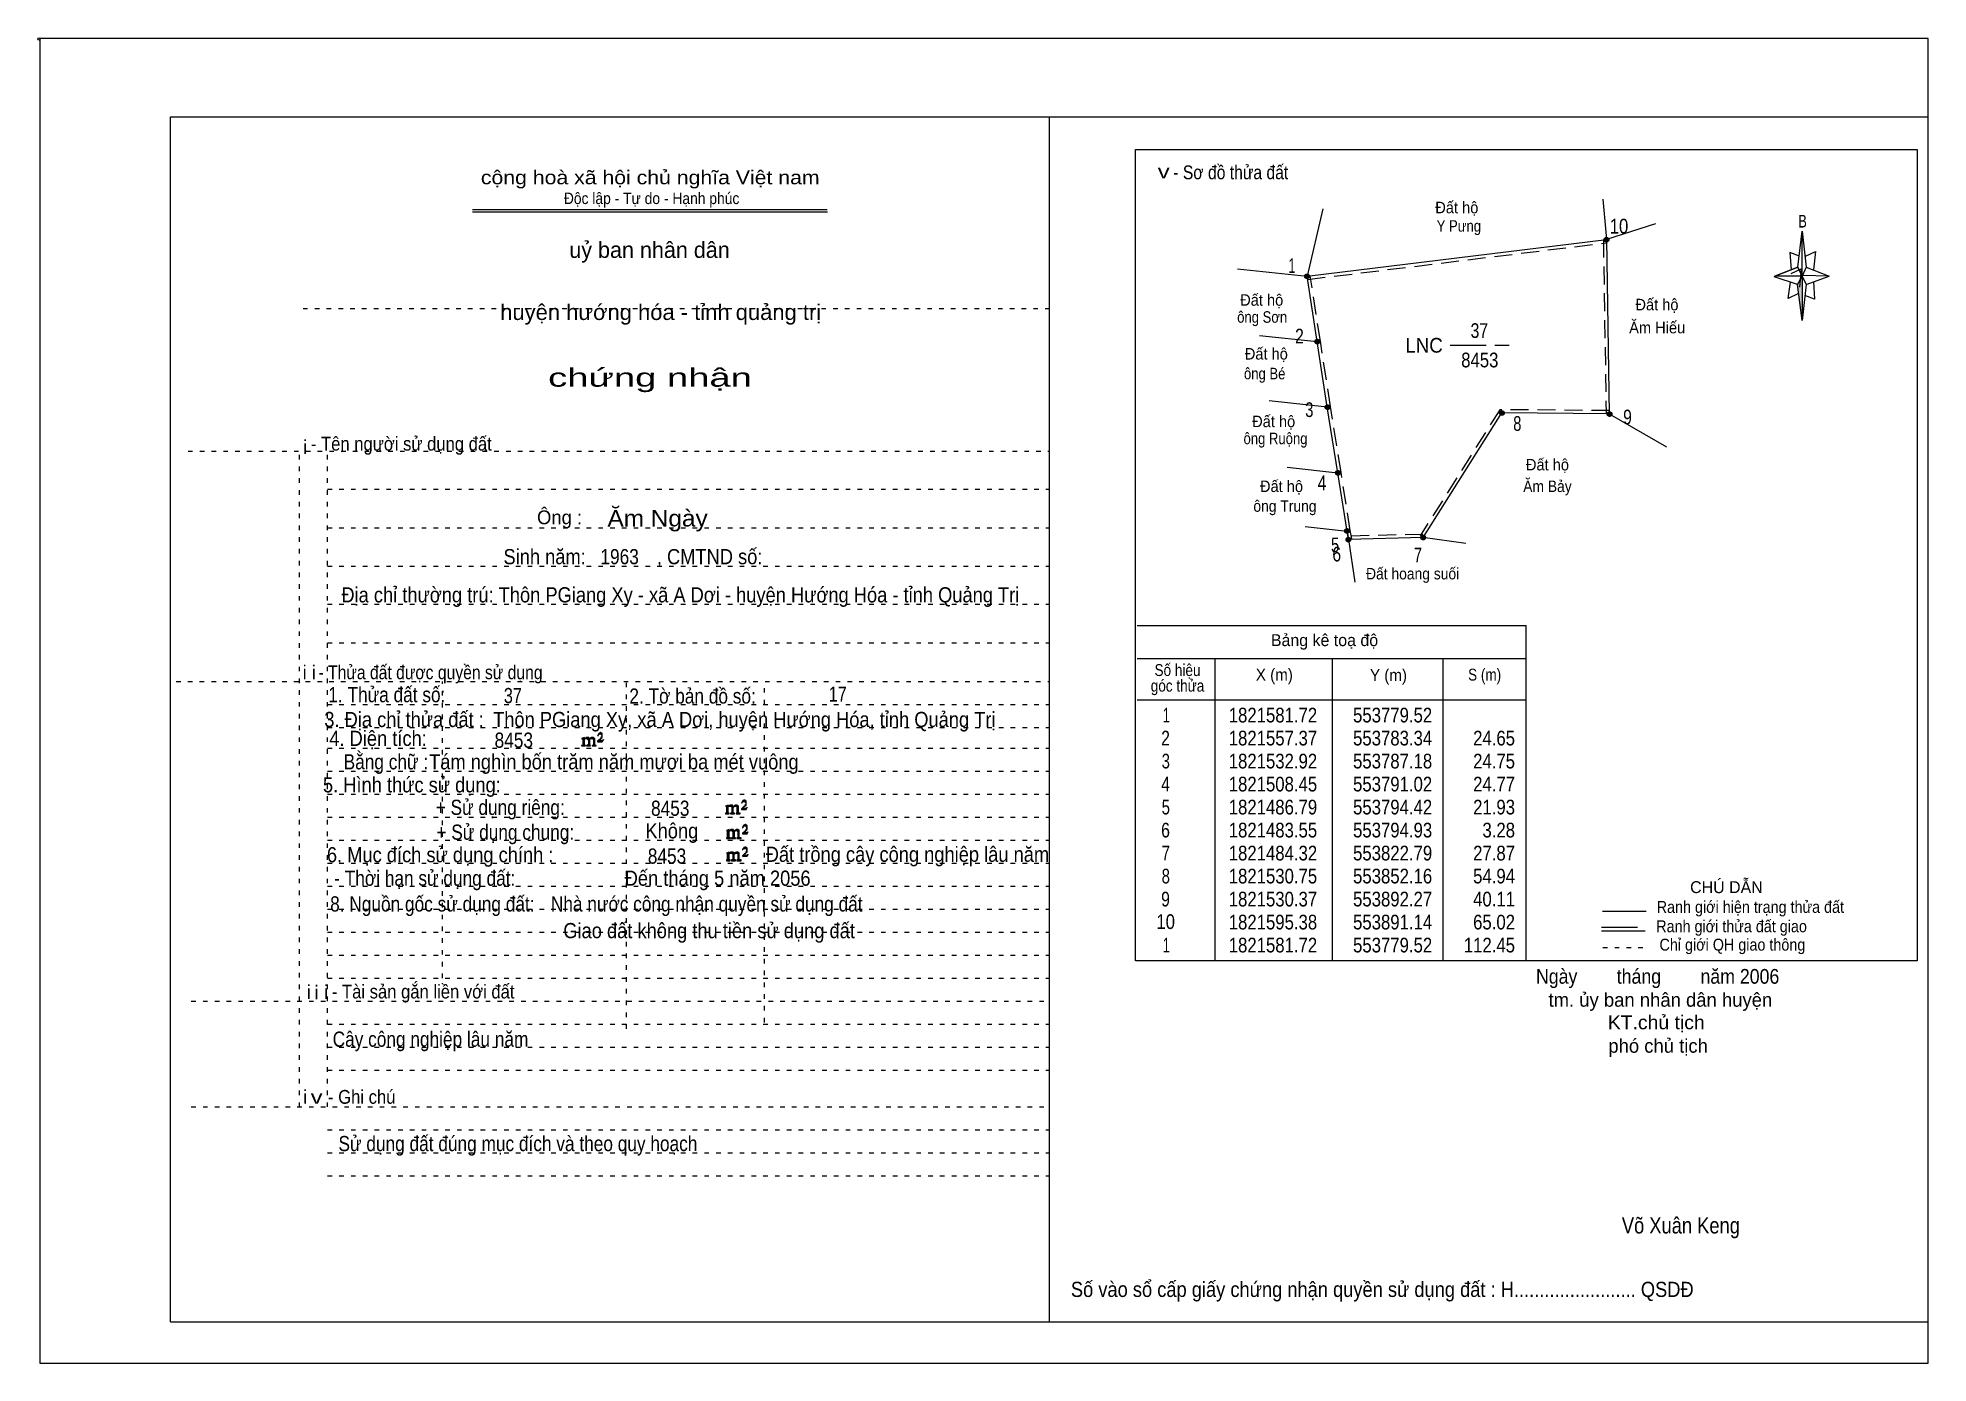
# Model space of a CAD drawing. Header units: centimetres. Extents: x -1.6 to 39.5, y -3.3 to 25.5.
import ezdxf
from ezdxf.enums import TextEntityAlignment as Align

# ---------------------------------------------------------------- set-up
doc = ezdxf.new("R2010")
doc.units = ezdxf.units.CM
doc.header["$LTSCALE"] = 0.13
for name, pattern in [('DOTTED', [1.5, 0.3, -1.2]), ('LONG_DASHED', [7.5, 6, -1.5]), ('MEDIUM_DASHED', [4.5, 3, -1.5])]:
    doc.linetypes.add(name, pattern=pattern)
for name, color, linetype, lineweight in [('1', 7, 'DOTTED', 13), ('10', 7, 'Continuous', 13), ('32', 7, 'LONG_DASHED', 13), ('33', 7, 'LONG_DASHED', 13), ('4', 7, 'Continuous', 13), ('5', 7, 'Continuous', 13), ('50', 7, 'Continuous', 13)]:
    doc.layers.add(name, color=color, linetype=linetype, lineweight=lineweight)
doc.layers.add('30', color=7, linetype='Continuous')

msp = doc.modelspace()

# ---------------------------------------------------------------- hatches: boundary and pattern name
at = {"layer": '32'}
for points in [[(32.5691, 21.1064, 1), (32.4691, 21.1064, 1)], [(26.0596, 20.3098, 1), (25.9596, 20.3098, 1)], [(26.2824, 18.8897, 1), (26.1824, 18.8897, 1)], [(26.5063, 17.4638, 1), (26.4063, 17.4638, 1)], [(30.2959, 17.3373, 1), (30.1959, 17.3373, 1)], [(32.635, 17.3151, 1), (32.535, 17.3151, 1)], [(26.7303, 16.0368, 1), (26.6303, 16.0368, 1)], [(26.9286, 14.7736, 1), (26.8286, 14.7736, 1)], [(26.9583, 14.5847, 1), (26.8583, 14.5847, 1)], [(28.5831, 14.6296, 1), (28.4831, 14.6296, 1)]]:
    msp.add_hatch(color=256, dxfattribs=at).paths.add_polyline_path(points)
at = {"layer": '5'}
msp.add_hatch(color=256, dxfattribs=at).paths.add_polyline_path([(36.77, 20.31), (36.77, 19.35), (36.67, 20.13)])
at = {"layer": '50'}
for points in [[(10.27, 10.13), (10.27, 10.12), (10.27, 10.11), (10.25, 10.11), (10.24, 10.11), (10.24, 10.1), (10.33, 10.1), (10.33, 10.11), (10.32, 10.11), (10.31, 10.11), (10.31, 10.12), (10.31, 10.13), (10.31, 10.24), (10.31, 10.25), (10.32, 10.26), (10.34, 10.26), (10.35, 10.26), (10.36, 10.26), (10.37, 10.25), (10.39, 10.22), (10.39, 10.13), (10.37, 10.12), (10.37, 10.11), (10.36, 10.11), (10.35, 10.11), (10.35, 10.1), (10.44, 10.1), (10.44, 10.11), (10.43, 10.11), (10.42, 10.11), (10.42, 10.12), (10.42, 10.13), (10.42, 10.24), (10.44, 10.26), (10.45, 10.26), (10.46, 10.26), (10.49, 10.26), (10.49, 10.25), (10.5, 10.24), (10.5, 10.22), (10.5, 10.13), (10.5, 10.12), (10.49, 10.11), (10.49, 10.11), (10.47, 10.11), (10.47, 10.1), (10.56, 10.1), (10.56, 10.11), (10.55, 10.11), (10.54, 10.11), (10.53, 10.12), (10.53, 10.13), (10.53, 10.2), (10.53, 10.25), (10.53, 10.26), (10.52, 10.27), (10.5, 10.28), (10.47, 10.28), (10.46, 10.28), (10.44, 10.27), (10.41, 10.25), (10.41, 10.26), (10.4, 10.28), (10.39, 10.28), (10.37, 10.28), (10.35, 10.28), (10.34, 10.28), (10.32, 10.26), (10.31, 10.26), (10.31, 10.25), (10.31, 10.25), (10.31, 10.26), (10.31, 10.28), (10.24, 10.26), (10.24, 10.26), (10.25, 10.26), (10.27, 10.25), (10.27, 10.24), (10.27, 10.23)], [(10.69, 10.19), (10.72, 10.24), (10.72, 10.24), (10.71, 10.22), (10.69, 10.22), (10.68, 10.22), (10.63, 10.22), (10.66, 10.26), (10.67, 10.27), (10.69, 10.28), (10.69, 10.3), (10.69, 10.32), (10.69, 10.34), (10.69, 10.35), (10.69, 10.37), (10.68, 10.38), (10.67, 10.38), (10.66, 10.39), (10.65, 10.39), (10.63, 10.38), (10.63, 10.38), (10.62, 10.37), (10.61, 10.35), (10.59, 10.33), (10.61, 10.33), (10.61, 10.35), (10.62, 10.35), (10.63, 10.36), (10.65, 10.36), (10.66, 10.36), (10.67, 10.35), (10.68, 10.35), (10.68, 10.32), (10.68, 10.3), (10.66, 10.28), (10.66, 10.26), (10.65, 10.25), (10.59, 10.2), (10.59, 10.19)], [(13.39, 8.66), (13.39, 8.65), (13.39, 8.64), (13.38, 8.64), (13.37, 8.64), (13.37, 8.62), (13.45, 8.62), (13.45, 8.64), (13.44, 8.64), (13.43, 8.64), (13.43, 8.65), (13.43, 8.66), (13.43, 8.77), (13.43, 8.78), (13.44, 8.79), (13.47, 8.79), (13.48, 8.79), (13.49, 8.79), (13.5, 8.78), (13.51, 8.74), (13.51, 8.66), (13.5, 8.65), (13.5, 8.64), (13.49, 8.64), (13.48, 8.64), (13.48, 8.62), (13.57, 8.62), (13.57, 8.64), (13.55, 8.64), (13.54, 8.64), (13.54, 8.65), (13.54, 8.66), (13.54, 8.77), (13.57, 8.79), (13.58, 8.79), (13.59, 8.79), (13.61, 8.79), (13.61, 8.78), (13.62, 8.77), (13.62, 8.74), (13.62, 8.66), (13.62, 8.65), (13.61, 8.64), (13.61, 8.64), (13.6, 8.64), (13.6, 8.62), (13.69, 8.62), (13.69, 8.64), (13.67, 8.64), (13.66, 8.64), (13.65, 8.65), (13.65, 8.66), (13.65, 8.73), (13.65, 8.78), (13.65, 8.79), (13.64, 8.8), (13.62, 8.81), (13.6, 8.81), (13.59, 8.81), (13.57, 8.8), (13.53, 8.78), (13.53, 8.79), (13.52, 8.81), (13.51, 8.81), (13.5, 8.81), (13.48, 8.81), (13.47, 8.81), (13.44, 8.79), (13.43, 8.79), (13.43, 8.78), (13.43, 8.78), (13.43, 8.79), (13.43, 8.81), (13.37, 8.79), (13.37, 8.79), (13.38, 8.79), (13.39, 8.78), (13.39, 8.77), (13.39, 8.76)], [(13.82, 8.72), (13.84, 8.77), (13.84, 8.77), (13.83, 8.74), (13.82, 8.74), (13.81, 8.74), (13.75, 8.74), (13.79, 8.79), (13.8, 8.8), (13.82, 8.81), (13.82, 8.83), (13.82, 8.84), (13.82, 8.87), (13.82, 8.88), (13.82, 8.9), (13.81, 8.91), (13.8, 8.91), (13.79, 8.92), (13.77, 8.92), (13.75, 8.91), (13.75, 8.91), (13.74, 8.9), (13.73, 8.88), (13.72, 8.86), (13.73, 8.86), (13.73, 8.88), (13.74, 8.88), (13.75, 8.89), (13.77, 8.89), (13.79, 8.89), (13.8, 8.88), (13.81, 8.88), (13.81, 8.84), (13.81, 8.83), (13.79, 8.81), (13.79, 8.79), (13.77, 8.78), (13.72, 8.73), (13.72, 8.72)], [(13.41, 8.12), (13.41, 8.11), (13.41, 8.1), (13.4, 8.1), (13.39, 8.1), (13.39, 8.09), (13.48, 8.09), (13.48, 8.1), (13.47, 8.1), (13.45, 8.1), (13.45, 8.11), (13.45, 8.12), (13.45, 8.23), (13.45, 8.24), (13.47, 8.26), (13.49, 8.26), (13.5, 8.26), (13.51, 8.26), (13.52, 8.24), (13.53, 8.21), (13.53, 8.12), (13.52, 8.11), (13.52, 8.1), (13.51, 8.1), (13.5, 8.1), (13.5, 8.09), (13.59, 8.09), (13.59, 8.1), (13.58, 8.1), (13.57, 8.1), (13.57, 8.11), (13.57, 8.12), (13.57, 8.23), (13.59, 8.26), (13.6, 8.26), (13.61, 8.26), (13.63, 8.26), (13.63, 8.24), (13.64, 8.23), (13.64, 8.21), (13.64, 8.12), (13.64, 8.11), (13.63, 8.1), (13.63, 8.1), (13.62, 8.1), (13.62, 8.09), (13.71, 8.09), (13.71, 8.1), (13.7, 8.1), (13.69, 8.1), (13.67, 8.11), (13.67, 8.12), (13.67, 8.2), (13.67, 8.24), (13.67, 8.26), (13.66, 8.27), (13.64, 8.28), (13.62, 8.28), (13.61, 8.28), (13.59, 8.27), (13.55, 8.24), (13.55, 8.26), (13.54, 8.28), (13.53, 8.28), (13.52, 8.28), (13.5, 8.28), (13.49, 8.28), (13.47, 8.26), (13.45, 8.26), (13.45, 8.24), (13.45, 8.24), (13.45, 8.26), (13.45, 8.28), (13.39, 8.26), (13.39, 8.26), (13.4, 8.26), (13.41, 8.24), (13.41, 8.23), (13.41, 8.22)], [(13.84, 8.19), (13.86, 8.23), (13.86, 8.23), (13.85, 8.21), (13.84, 8.21), (13.83, 8.21), (13.77, 8.21), (13.81, 8.26), (13.82, 8.27), (13.84, 8.28), (13.84, 8.3), (13.84, 8.31), (13.84, 8.33), (13.84, 8.34), (13.84, 8.37), (13.83, 8.38), (13.82, 8.38), (13.81, 8.39), (13.8, 8.39), (13.77, 8.38), (13.77, 8.38), (13.76, 8.37), (13.75, 8.34), (13.74, 8.32), (13.75, 8.32), (13.75, 8.34), (13.76, 8.34), (13.77, 8.36), (13.8, 8.36), (13.81, 8.36), (13.82, 8.34), (13.83, 8.34), (13.83, 8.31), (13.83, 8.3), (13.81, 8.28), (13.81, 8.26), (13.8, 8.24), (13.74, 8.2), (13.74, 8.19)], [(13.84, 7.7), (13.86, 7.75), (13.86, 7.75), (13.85, 7.72), (13.84, 7.72), (13.83, 7.72), (13.77, 7.72), (13.81, 7.77), (13.82, 7.78), (13.84, 7.79), (13.84, 7.81), (13.84, 7.82), (13.84, 7.85), (13.84, 7.86), (13.84, 7.88), (13.83, 7.89), (13.82, 7.89), (13.81, 7.9), (13.79, 7.9), (13.77, 7.89), (13.77, 7.89), (13.76, 7.88), (13.75, 7.86), (13.74, 7.84), (13.75, 7.84), (13.75, 7.86), (13.76, 7.86), (13.77, 7.87), (13.79, 7.87), (13.81, 7.87), (13.82, 7.86), (13.83, 7.86), (13.83, 7.82), (13.83, 7.81), (13.81, 7.79), (13.81, 7.77), (13.79, 7.76), (13.74, 7.71), (13.74, 7.7)], [(13.41, 7.64), (13.41, 7.63), (13.41, 7.62), (13.4, 7.62), (13.39, 7.62), (13.39, 7.6), (13.47, 7.6), (13.47, 7.62), (13.46, 7.62), (13.45, 7.62), (13.45, 7.63), (13.45, 7.64), (13.45, 7.75), (13.45, 7.76), (13.46, 7.77), (13.49, 7.77), (13.5, 7.77), (13.51, 7.77), (13.52, 7.76), (13.53, 7.72), (13.53, 7.64), (13.52, 7.63), (13.52, 7.62), (13.51, 7.62), (13.5, 7.62), (13.5, 7.6), (13.59, 7.6), (13.59, 7.62), (13.57, 7.62), (13.56, 7.62), (13.56, 7.63), (13.56, 7.64), (13.56, 7.75), (13.59, 7.77), (13.6, 7.77), (13.61, 7.77), (13.63, 7.77), (13.63, 7.76), (13.64, 7.75), (13.64, 7.72), (13.64, 7.64), (13.64, 7.63), (13.63, 7.62), (13.63, 7.62), (13.62, 7.62), (13.62, 7.6), (13.71, 7.6), (13.71, 7.62), (13.69, 7.62), (13.68, 7.62), (13.67, 7.63), (13.67, 7.64), (13.67, 7.71), (13.67, 7.76), (13.67, 7.77), (13.66, 7.78), (13.64, 7.79), (13.62, 7.79), (13.61, 7.79), (13.59, 7.78), (13.55, 7.76), (13.55, 7.77), (13.54, 7.79), (13.53, 7.79), (13.52, 7.79), (13.5, 7.79), (13.49, 7.79), (13.46, 7.77), (13.45, 7.77), (13.45, 7.76), (13.45, 7.76), (13.45, 7.77), (13.45, 7.79), (13.39, 7.77), (13.39, 7.77), (13.4, 7.77), (13.41, 7.76), (13.41, 7.75), (13.41, 7.74)]]:
    msp.add_hatch(color=256, dxfattribs=at).paths.add_polyline_path(points)

# ---------------------------------------------------------------- linework, layer by layer
at = {"layer": '1', "linetype": 'Continuous'}
for p, q in [((1.31, -2.42), (1.31, 23.78)), ((1.31, 23.78), (39.51, 23.78)), ((20.41, -2.42), (20.41, 23.78)), ((39.51, -2.42), (39.51, 23.78)), ((7.87, 21.76), (15.58, 21.76)), ((7.87, 21.71), (15.59, 21.71)), ((36.67, 20.13), (36.16, 20.3)), ((1.31, -2.42), (39.51, -2.42))]:
    msp.add_line(p, q, dxfattribs=at)
at = {"layer": '1'}
for p, q in [((4.19, 19.61), (20.41, 19.61)), ((1.69, 16.51), (20.41, 16.51)), ((4.11, 2.25), (4.11, 16.51)), ((4.72, 2.25), (4.72, 16.51)), ((4.72, 15.68), (20.41, 15.68)), ((4.72, 14.84), (20.41, 14.84)), ((4.72, 14.01), (20.41, 14.01)), ((4.72, 13.18), (20.41, 13.18)), ((4.72, 12.34), (20.41, 12.34)), ((1.43, 11.5), (20.41, 11.5)), ((7.22, 5.05), (7.22, 11.5)), ((11.22, 3.95), (11.22, 11.5)), ((14.22, 4.09), (14.22, 11.5)), ((4.72, 11), (20.41, 11)), ((4.72, 10.5), (20.41, 10.5)), ((4.72, 10.05), (20.41, 10.05)), ((4.72, 9.55), (20.41, 9.55)), ((4.72, 9.05), (20.41, 9.05)), ((4.72, 8.55), (20.41, 8.55)), ((4.72, 8.05), (20.41, 8.05)), ((4.72, 7.55), (20.41, 7.55)), ((4.72, 7.05), (20.41, 7.05)), ((4.72, 6.55), (20.41, 6.55)), ((4.72, 6.05), (20.41, 6.05)), ((4.72, 5.55), (20.41, 5.55)), ((4.72, 5.05), (20.41, 5.05)), ((1.76, 4.55), (20.41, 4.55)), ((4.72, 4.05), (20.41, 4.05)), ((4.72, 3.55), (20.41, 3.55)), ((4.72, 3.05), (20.41, 3.05)), ((1.76, 2.25), (20.41, 2.25)), ((4.72, 1.75), (20.41, 1.75)), ((4.72, 1.25), (20.41, 1.25)), ((4.72, 0.75), (20.41, 0.75))]:
    msp.add_line(p, q, dxfattribs=at)
at = {"layer": '1', "linetype": 'Continuous'}
msp.add_lwpolyline([(-1.53, -3.32), (39.51, -3.32), (39.51, 25.48), (-1.53, 25.48)], close=True, dxfattribs=at)
msp.add_lwpolyline([(36.68, 19.93), (36.47, 19.83), (36.52, 20.18)], dxfattribs=at)
at = {"layer": '10'}
for p, q in [((26.35, 21.78), (26.01, 20.31)), ((32.44, 21.99), (32.52, 21.11)), ((33.58, 21.45), (32.52, 21.11)), ((24.5, 20.47), (26.01, 20.31)), ((24.98, 19.02), (26.23, 18.89)), ((25.19, 17.61), (26.45, 17.47)), ((32.58, 17.32), (33.82, 16.6)), ((25.58, 16.16), (26.68, 16.04)), ((25.97, 14.87), (26.88, 14.77)), ((26.88, 14.77), (26.91, 14.59)), ((26.91, 14.59), (27.05, 13.66)), ((29.46, 14.5), (28.53, 14.63))]:
    msp.add_line(p, q, dxfattribs=at)
at = {"layer": '10', "linetype": 'MEDIUM_DASHED'}
for p, q in [((26.02, 20.24), (32.53, 21.04)), ((32.45, 21.11), (32.51, 17.32)), ((28.53, 14.7), (26.91, 14.66)), ((26.98, 14.6), (26.95, 14.78))]:
    msp.add_line(p, q, dxfattribs=at)
at = {"layer": '10'}
for points in [[(26.88, 14.77), (26.68, 16.04), (26.45, 17.47), (26.23, 18.89), (26.01, 20.31), (32.52, 21.11), (32.58, 17.32)], [(32.58, 17.32), (30.24, 17.34), (28.53, 14.63), (26.91, 14.59), (26.88, 14.77)]]:
    msp.add_lwpolyline(points, dxfattribs=at)
at = {"layer": '10', "linetype": 'MEDIUM_DASHED'}
for points in [[(26.95, 14.78), (26.75, 16.05), (26.52, 17.48), (26.3, 18.9), (26.08, 20.32)], [(32.58, 17.39), (30.2, 17.41), (28.47, 14.67)]]:
    msp.add_lwpolyline(points, dxfattribs=at)
at = {"layer": '32'}
for centre in [(32.5191, 21.1064), (26.0096, 20.3098), (26.2324, 18.8897), (26.4563, 17.4638), (30.2459, 17.3373), (32.585, 17.3151), (26.6803, 16.0368), (26.8786, 14.7736), (26.9083, 14.5847), (28.5331, 14.6296)]:
    msp.add_circle(centre, 0.05, dxfattribs=at)
at = {"layer": '33'}
msp.add_line((29.12, 18.81), (30.4, 18.81), dxfattribs=at)
at = {"layer": '4'}
for p, q in [((22.32, 12.72), (30.77, 12.72)), ((30.77, 5.43), (30.77, 12.72)), ((22.32, 12), (30.77, 12)), ((24.01, 5.43), (24.01, 12)), ((26.56, 5.43), (26.56, 12)), ((28.96, 12), (28.96, 5.43)), ((22.32, 11.1), (30.77, 11.1)), ((32.43, 6.51), (33.38, 6.51)), ((32.41, 6.08), (33.36, 6.08))]:
    msp.add_line(p, q, dxfattribs=at)
at = {"layer": '4', "linetype": 'LONG_DASHED'}
msp.add_line((32.41, 6.16), (33.36, 6.16), dxfattribs=at)
at = {"layer": '4', "linetype": 'DOTTED'}
msp.add_line((32.44, 5.72), (33.43, 5.72), dxfattribs=at)
at = {"layer": '4'}
msp.add_lwpolyline([(22.28, 23.07), (39.27, 23.07), (39.27, 5.43), (22.28, 5.43)], close=True, dxfattribs=at)
msp.add_circle((-1.55, 25.47), 0.025, dxfattribs=at)
at = {"layer": '5'}
for p, q in [((36.68, 20.51), (36.77, 21.29)), ((36.86, 20.51), (37.36, 20.31)), ((37.02, 20.19), (37.04, 19.81)), ((36.86, 20.13), (36.77, 19.35)), ((37.04, 19.81), (36.83, 19.89))]:
    msp.add_line(p, q, dxfattribs=at)
for points in [[(36.77, 21.29), (36.86, 20.51), (36.77, 20.31)], [(36.77, 20.31), (36.18, 20.31), (36.68, 20.51), (36.86, 20.13), (37.36, 20.31), (36.77, 20.33)], [(36.77, 20.31), (36.77, 19.35), (36.67, 20.13)]]:
    msp.add_lwpolyline(points, close=True, dxfattribs=at)
for points in [[(36.71, 20.75), (36.5, 20.83), (36.53, 20.45)], [(36.84, 20.75), (37.06, 20.85), (37.02, 20.45)], [(36.77, 20.31), (36.68, 20.51), (36.18, 20.31)], [(36.53, 20.37), (36.75, 20.47), (36.71, 20.07)], [(36.77, 20.31), (36.86, 20.13), (37.36, 20.31)]]:
    msp.add_lwpolyline(points, dxfattribs=at)
at = {"layer": '50'}
for points in [[(10.27, 10.13), (10.27, 10.12), (10.27, 10.11), (10.25, 10.11), (10.24, 10.11), (10.24, 10.1), (10.33, 10.1), (10.33, 10.11), (10.32, 10.11), (10.31, 10.11), (10.31, 10.12), (10.31, 10.13), (10.31, 10.24), (10.31, 10.25), (10.32, 10.26), (10.34, 10.26), (10.35, 10.26), (10.36, 10.26), (10.37, 10.25), (10.39, 10.22), (10.39, 10.13), (10.37, 10.12), (10.37, 10.11), (10.36, 10.11), (10.35, 10.11), (10.35, 10.1), (10.44, 10.1), (10.44, 10.11), (10.43, 10.11), (10.42, 10.11), (10.42, 10.12), (10.42, 10.13), (10.42, 10.24), (10.44, 10.26), (10.45, 10.26), (10.46, 10.26), (10.49, 10.26), (10.49, 10.25), (10.5, 10.24), (10.5, 10.22), (10.5, 10.13), (10.5, 10.12), (10.49, 10.11), (10.49, 10.11), (10.47, 10.11), (10.47, 10.1), (10.56, 10.1), (10.56, 10.11), (10.55, 10.11), (10.54, 10.11), (10.53, 10.12), (10.53, 10.13), (10.53, 10.2), (10.53, 10.25), (10.53, 10.26), (10.52, 10.27), (10.5, 10.28), (10.47, 10.28), (10.46, 10.28), (10.44, 10.27), (10.41, 10.25), (10.41, 10.26), (10.4, 10.28), (10.39, 10.28), (10.37, 10.28), (10.35, 10.28), (10.34, 10.28), (10.32, 10.26), (10.31, 10.26), (10.31, 10.25), (10.31, 10.25), (10.31, 10.26), (10.31, 10.28), (10.24, 10.26), (10.24, 10.26), (10.25, 10.26), (10.27, 10.25), (10.27, 10.24), (10.27, 10.23)], [(10.69, 10.19), (10.72, 10.24), (10.72, 10.24), (10.71, 10.22), (10.69, 10.22), (10.68, 10.22), (10.63, 10.22), (10.66, 10.26), (10.67, 10.27), (10.69, 10.28), (10.69, 10.3), (10.69, 10.32), (10.69, 10.34), (10.69, 10.35), (10.69, 10.37), (10.68, 10.38), (10.67, 10.38), (10.66, 10.39), (10.65, 10.39), (10.63, 10.38), (10.63, 10.38), (10.62, 10.37), (10.61, 10.35), (10.59, 10.33), (10.61, 10.33), (10.61, 10.35), (10.62, 10.35), (10.63, 10.36), (10.65, 10.36), (10.66, 10.36), (10.67, 10.35), (10.68, 10.35), (10.68, 10.32), (10.68, 10.3), (10.66, 10.28), (10.66, 10.26), (10.65, 10.25), (10.59, 10.2), (10.59, 10.19)], [(13.39, 8.66), (13.39, 8.65), (13.39, 8.64), (13.38, 8.64), (13.37, 8.64), (13.37, 8.62), (13.45, 8.62), (13.45, 8.64), (13.44, 8.64), (13.43, 8.64), (13.43, 8.65), (13.43, 8.66), (13.43, 8.77), (13.43, 8.78), (13.44, 8.79), (13.47, 8.79), (13.48, 8.79), (13.49, 8.79), (13.5, 8.78), (13.51, 8.74), (13.51, 8.66), (13.5, 8.65), (13.5, 8.64), (13.49, 8.64), (13.48, 8.64), (13.48, 8.62), (13.57, 8.62), (13.57, 8.64), (13.55, 8.64), (13.54, 8.64), (13.54, 8.65), (13.54, 8.66), (13.54, 8.77), (13.57, 8.79), (13.58, 8.79), (13.59, 8.79), (13.61, 8.79), (13.61, 8.78), (13.62, 8.77), (13.62, 8.74), (13.62, 8.66), (13.62, 8.65), (13.61, 8.64), (13.61, 8.64), (13.6, 8.64), (13.6, 8.62), (13.69, 8.62), (13.69, 8.64), (13.67, 8.64), (13.66, 8.64), (13.65, 8.65), (13.65, 8.66), (13.65, 8.73), (13.65, 8.78), (13.65, 8.79), (13.64, 8.8), (13.62, 8.81), (13.6, 8.81), (13.59, 8.81), (13.57, 8.8), (13.53, 8.78), (13.53, 8.79), (13.52, 8.81), (13.51, 8.81), (13.5, 8.81), (13.48, 8.81), (13.47, 8.81), (13.44, 8.79), (13.43, 8.79), (13.43, 8.78), (13.43, 8.78), (13.43, 8.79), (13.43, 8.81), (13.37, 8.79), (13.37, 8.79), (13.38, 8.79), (13.39, 8.78), (13.39, 8.77), (13.39, 8.76)], [(13.82, 8.72), (13.84, 8.77), (13.84, 8.77), (13.83, 8.74), (13.82, 8.74), (13.81, 8.74), (13.75, 8.74), (13.79, 8.79), (13.8, 8.8), (13.82, 8.81), (13.82, 8.83), (13.82, 8.84), (13.82, 8.87), (13.82, 8.88), (13.82, 8.9), (13.81, 8.91), (13.8, 8.91), (13.79, 8.92), (13.77, 8.92), (13.75, 8.91), (13.75, 8.91), (13.74, 8.9), (13.73, 8.88), (13.72, 8.86), (13.73, 8.86), (13.73, 8.88), (13.74, 8.88), (13.75, 8.89), (13.77, 8.89), (13.79, 8.89), (13.8, 8.88), (13.81, 8.88), (13.81, 8.84), (13.81, 8.83), (13.79, 8.81), (13.79, 8.79), (13.77, 8.78), (13.72, 8.73), (13.72, 8.72)], [(13.41, 8.12), (13.41, 8.11), (13.41, 8.1), (13.4, 8.1), (13.39, 8.1), (13.39, 8.09), (13.48, 8.09), (13.48, 8.1), (13.47, 8.1), (13.45, 8.1), (13.45, 8.11), (13.45, 8.12), (13.45, 8.23), (13.45, 8.24), (13.47, 8.26), (13.49, 8.26), (13.5, 8.26), (13.51, 8.26), (13.52, 8.24), (13.53, 8.21), (13.53, 8.12), (13.52, 8.11), (13.52, 8.1), (13.51, 8.1), (13.5, 8.1), (13.5, 8.09), (13.59, 8.09), (13.59, 8.1), (13.58, 8.1), (13.57, 8.1), (13.57, 8.11), (13.57, 8.12), (13.57, 8.23), (13.59, 8.26), (13.6, 8.26), (13.61, 8.26), (13.63, 8.26), (13.63, 8.24), (13.64, 8.23), (13.64, 8.21), (13.64, 8.12), (13.64, 8.11), (13.63, 8.1), (13.63, 8.1), (13.62, 8.1), (13.62, 8.09), (13.71, 8.09), (13.71, 8.1), (13.7, 8.1), (13.69, 8.1), (13.67, 8.11), (13.67, 8.12), (13.67, 8.2), (13.67, 8.24), (13.67, 8.26), (13.66, 8.27), (13.64, 8.28), (13.62, 8.28), (13.61, 8.28), (13.59, 8.27), (13.55, 8.24), (13.55, 8.26), (13.54, 8.28), (13.53, 8.28), (13.52, 8.28), (13.5, 8.28), (13.49, 8.28), (13.47, 8.26), (13.45, 8.26), (13.45, 8.24), (13.45, 8.24), (13.45, 8.26), (13.45, 8.28), (13.39, 8.26), (13.39, 8.26), (13.4, 8.26), (13.41, 8.24), (13.41, 8.23), (13.41, 8.22)], [(13.84, 8.19), (13.86, 8.23), (13.86, 8.23), (13.85, 8.21), (13.84, 8.21), (13.83, 8.21), (13.77, 8.21), (13.81, 8.26), (13.82, 8.27), (13.84, 8.28), (13.84, 8.3), (13.84, 8.31), (13.84, 8.33), (13.84, 8.34), (13.84, 8.37), (13.83, 8.38), (13.82, 8.38), (13.81, 8.39), (13.8, 8.39), (13.77, 8.38), (13.77, 8.38), (13.76, 8.37), (13.75, 8.34), (13.74, 8.32), (13.75, 8.32), (13.75, 8.34), (13.76, 8.34), (13.77, 8.36), (13.8, 8.36), (13.81, 8.36), (13.82, 8.34), (13.83, 8.34), (13.83, 8.31), (13.83, 8.3), (13.81, 8.28), (13.81, 8.26), (13.8, 8.24), (13.74, 8.2), (13.74, 8.19)], [(13.84, 7.7), (13.86, 7.75), (13.86, 7.75), (13.85, 7.72), (13.84, 7.72), (13.83, 7.72), (13.77, 7.72), (13.81, 7.77), (13.82, 7.78), (13.84, 7.79), (13.84, 7.81), (13.84, 7.82), (13.84, 7.85), (13.84, 7.86), (13.84, 7.88), (13.83, 7.89), (13.82, 7.89), (13.81, 7.9), (13.79, 7.9), (13.77, 7.89), (13.77, 7.89), (13.76, 7.88), (13.75, 7.86), (13.74, 7.84), (13.75, 7.84), (13.75, 7.86), (13.76, 7.86), (13.77, 7.87), (13.79, 7.87), (13.81, 7.87), (13.82, 7.86), (13.83, 7.86), (13.83, 7.82), (13.83, 7.81), (13.81, 7.79), (13.81, 7.77), (13.79, 7.76), (13.74, 7.71), (13.74, 7.7)], [(13.41, 7.64), (13.41, 7.63), (13.41, 7.62), (13.4, 7.62), (13.39, 7.62), (13.39, 7.6), (13.47, 7.6), (13.47, 7.62), (13.46, 7.62), (13.45, 7.62), (13.45, 7.63), (13.45, 7.64), (13.45, 7.75), (13.45, 7.76), (13.46, 7.77), (13.49, 7.77), (13.5, 7.77), (13.51, 7.77), (13.52, 7.76), (13.53, 7.72), (13.53, 7.64), (13.52, 7.63), (13.52, 7.62), (13.51, 7.62), (13.5, 7.62), (13.5, 7.6), (13.59, 7.6), (13.59, 7.62), (13.57, 7.62), (13.56, 7.62), (13.56, 7.63), (13.56, 7.64), (13.56, 7.75), (13.59, 7.77), (13.6, 7.77), (13.61, 7.77), (13.63, 7.77), (13.63, 7.76), (13.64, 7.75), (13.64, 7.72), (13.64, 7.64), (13.64, 7.63), (13.63, 7.62), (13.63, 7.62), (13.62, 7.62), (13.62, 7.6), (13.71, 7.6), (13.71, 7.62), (13.69, 7.62), (13.68, 7.62), (13.67, 7.63), (13.67, 7.64), (13.67, 7.71), (13.67, 7.76), (13.67, 7.77), (13.66, 7.78), (13.64, 7.79), (13.62, 7.79), (13.61, 7.79), (13.59, 7.78), (13.55, 7.76), (13.55, 7.77), (13.54, 7.79), (13.53, 7.79), (13.52, 7.79), (13.5, 7.79), (13.49, 7.79), (13.46, 7.77), (13.45, 7.77), (13.45, 7.76), (13.45, 7.76), (13.45, 7.77), (13.45, 7.79), (13.39, 7.77), (13.39, 7.77), (13.4, 7.77), (13.41, 7.76), (13.41, 7.75), (13.41, 7.74)]]:
    msp.add_lwpolyline(points, close=True, dxfattribs=at)

# ---------------------------------------------------------------- texts
at = {"layer": '1'}
for s, height, width, p in [('cộng hoà xã hội chủ nghĩa Việt nam', 0.3, 1.15, (11.735, 22.31)), ('v', 0.3, 1.3, (22.895, 22.44)), ('- Sơ đồ thửa đất ', 0.3, 0.85, (24.4, 22.42)), ('Độc lập - Tự do - Hạnh phúc', 0.25, 0.9, (11.765, 21.88)), ('chứng nhận', 0.4, 1.55, (11.73, 17.91)), ('- Tên người sử dụng đất', 0.3, 0.9, (6.325, 16.52)), ('- Thửa đất được quyền sử dụng', 0.3, 0.85, (6.96, 11.55)), ('- Tài sản gắn liền với đất ', 0.3, 0.9, (6.85, 4.61)), ('v', 0.3, 1.3, (4.485, 2.32)), ('- Ghi chú', 0.3, 0.9, (5.465, 2.32))]:
    msp.add_text(s, height=height, dxfattribs=dict(at, width=width)).set_placement(p, align=Align.CENTER)
for s, height, p in [('uỷ ban nhân dân', 0.35, (11.72, 20.71)), ('i', 0.3, (4.235, 16.45)), ('i', 0.3, (4.225, 11.55)), ('i', 0.3, (4.425, 11.55)), ('i', 0.3, (4.315, 4.6)), ('i', 0.3, (4.485, 4.59)), ('i', 0.3, (4.695, 4.6)), ('i', 0.3, (4.235, 2.32))]:
    msp.add_text(s, height=height, dxfattribs=at).set_placement(p, align=Align.CENTER)
at = {"layer": '10'}
for s, height, width, p in [('Đất hộ', 0.25, 0.95, (29.265, 21.68)), ('Y Pưng', 0.25, 0.85, (29.31, 21.28)), ('Đất hộ', 0.25, 0.95, (25.025, 19.67)), ('Đất hộ', 0.25, 0.95, (33.615, 19.57)), ('ông Sơn', 0.25, 0.85, (25.035, 19.3)), ('Ăm Hiếu', 0.25, 0.95, (33.62, 19.07)), ('Đất hộ', 0.25, 0.95, (25.125, 18.5)), ('ông Bé', 0.25, 0.85, (25.09, 18.07)), ('Đất hộ', 0.25, 0.95, (25.285, 17.03)), ('ông Ruộng', 0.25, 0.85, (25.325, 16.66)), ('Đất hộ', 0.25, 0.95, (31.235, 16.09)), ('Đất hộ', 0.25, 0.95, (25.455, 15.62)), ('Ăm Bảy', 0.25, 0.9, (31.235, 15.62)), ('ông Trung', 0.25, 0.9, (25.53, 15.19)), ('Đất hoang suối', 0.25, 0.9, (28.305, 13.72)), ('Võ Xuân Keng', 0.35, 0.85, (34.135, -0.5))]:
    msp.add_text(s, height=height, dxfattribs=dict(at, width=width)).set_placement(p, align=Align.CENTER)
at = {"layer": '30'}
for s, width, p in [('1', 0.65, (23.03, 10.61)), ('1821581.72', 0.85, (26.23, 10.61)), ('553779.52', 0.85, (28.73, 10.61)), ('553779.52', 0.85, (28.73, 10.61)), ('2', 0.8, (23.03, 10.11)), ('1821557.37', 0.85, (26.23, 10.11)), ('553783.34', 0.85, (28.73, 10.11)), ('24.65', 0.85, (30.53, 10.11)), ('3', 0.75, (23.03, 9.61)), ('1821532.92', 0.85, (26.23, 9.61)), ('553787.18', 0.85, (28.73, 9.61)), ('24.75', 0.85, (30.53, 9.61)), ('4', 0.8, (23.03, 9.11)), ('1821508.45', 0.85, (26.23, 9.11)), ('553791.02', 0.85, (28.73, 9.11)), ('24.77', 0.85, (30.53, 9.11)), ('5', 0.75, (23.03, 8.61)), ('1821486.79', 0.85, (26.23, 8.61)), ('553794.42', 0.85, (28.73, 8.61)), ('21.93', 0.85, (30.53, 8.61)), ('6', 0.8, (23.03, 8.11)), ('1821483.55', 0.85, (26.23, 8.11)), ('553794.93', 0.85, (28.73, 8.11)), ('3.28', 0.85, (30.53, 8.11)), ('7', 0.75, (23.03, 7.61)), ('1821484.32', 0.85, (26.23, 7.61)), ('553822.79', 0.85, (28.73, 7.61)), ('27.87', 0.85, (30.53, 7.61)), ('8', 0.75, (23.03, 7.11)), ('1821530.75', 0.85, (26.23, 7.11)), ('553852.16', 0.85, (28.73, 7.11)), ('54.94', 0.85, (30.53, 7.11)), ('9', 0.8, (23.03, 6.61)), ('1821530.37', 0.85, (26.23, 6.61)), ('553892.27', 0.85, (28.73, 6.61)), ('40.11', 0.85, (30.53, 6.61)), ('10', 0.85, (23.14, 6.12)), ('1821595.38', 0.85, (26.23, 6.11)), ('553891.14', 0.85, (28.73, 6.11)), ('65.02', 0.85, (30.53, 6.11)), ('1', 0.65, (23.03, 5.61)), ('1821581.72', 0.85, (26.23, 5.61)), ('553779.52', 0.85, (28.73, 5.61)), ('112.45', 0.85, (30.53, 5.61))]:
    msp.add_text(s, height=0.32, dxfattribs=dict(at, width=width)).set_placement(p, align=Align.RIGHT)
at = {"layer": '32'}
for s, width, p in [('10', 0.85, (32.79, 21.24)), ('1', 0.65, (25.68, 20.38)), ('2', 0.8, (25.845, 18.85)), ('3', 0.75, (26.06, 17.25)), ('8', 0.75, (30.58, 16.95)), ('9', 0.8, (32.975, 17.09)), ('4', 0.8, (26.335, 15.66)), ('5', 0.75, (26.62, 14.31)), ('6', 0.8, (26.655, 14.11)), ('7', 0.75, (28.42, 14.09))]:
    msp.add_text(s, height=0.32, dxfattribs=dict(at, width=width)).set_placement(p, align=Align.CENTER)
at = {"layer": '33', "width": 0.95}
msp.add_text('LNC', height=0.32, dxfattribs=at).set_placement((28.96, 18.65), align=Align.RIGHT)
at = {"layer": '33'}
for s, width, p in [('37', 0.8, (29.755, 18.97)), ('8453', 0.85, (29.765, 18.33))]:
    msp.add_text(s, height=0.32, dxfattribs=dict(at, width=width)).set_placement(p, align=Align.CENTER)
at = {"layer": '4'}
for s, p in [('Bảng kê toạ độ', (26.39, 12.27)), ('CHÚ DẪN', (35.125, 6.9))]:
    msp.add_text(s, height=0.2591, dxfattribs=at).set_placement(p, align=Align.CENTER)
for s, width, p in [('góc thửa', 0.85, (23.195, 11.28)), ('Số hiệu', 0.85, (23.195, 11.62)), ('X (m)', 0.95, (25.3, 11.52)), ('Y (m)', 0.95, (27.78, 11.51)), ('S (m)', 0.85, (29.87, 11.52)), ('Ranh giới hiện trạng thửa đất', 0.9, (35.645, 6.47)), ('Ranh giới thửa đất giao ', 0.9, (35.28, 6.05)), ('Chỉ giới QH giao thông', 0.9, (35.255, 5.65))]:
    msp.add_text(s, height=0.2591, dxfattribs=dict(at, width=width)).set_placement(p, align=Align.CENTER)
at = {"layer": '5', "width": 0.75}
msp.add_text('B', height=0.2756, dxfattribs=at).set_placement((36.78, 21.37), align=Align.CENTER)
at = {"layer": '50'}
for s, height, width, p in [('  huyện hướng hóa - tỉnh quảng trị', 0.34, 1.05, (11.83, 19.36)), ('Ăm Ngày', 0.36, 1.1, (11.895, 14.87)), ('Sinh năm:              , CMTND số: ', 0.33, 0.9, (11.415, 14.05)), ('1963', 0.33, 0.85, (11.07, 14.05)), ('Địa chỉ thường trú: Thôn PGiang Xy - xã A Dơi - huyện Hướng Hóa - tỉnh Quảng Trị', 0.33, 0.9, (12.39, 13.22)), ('1. Thửa đất số:  ', 0.33, 0.85, (6.115, 11.05)), ('37', 0.33, 0.8, (8.75, 11.03)), ('2. Tờ bản đồ số:  ', 0.33, 0.85, (12.76, 11.02)), ('17', 0.33, 0.8, (15.81, 11.06)), ('3. Địa chỉ thửa đất : ', 0.33, 0.9, (6.44, 10.51)), ('Thôn PGiang Xy, xã A Dơi, huyện Hướng Hóa, tỉnh Quảng Trị', 0.33, 0.9, (13.78, 10.51)), ('4. Diện tích: ', 0.33, 0.9, (5.875, 10.1)), ('8453', 0.33, 0.85, (8.77, 10.06)), ('Bằng chữ :', 0.33, 0.85, (5.99, 9.59)), ('Tám nghìn bốn trăm năm mươi ba mét vuông', 0.33, 0.9, (10.945, 9.59)), ('5. Hình thức sử dụng:', 0.33, 0.9, (6.555, 9.09)), ('+ Sử dụng riêng:', 0.33, 0.85, (8.475, 8.6)), ('8453', 0.33, 0.85, (12.17, 8.58)), ('+ Sử dụng chung:', 0.33, 0.85, (8.585, 8.06)), ('Không', 0.33, 0.9, (12.205, 8.09)), ('6. Mục đích sử dụng chính :', 0.33, 0.9, (7.17, 7.57)), ('8453', 0.33, 0.85, (12.1, 7.54)), ('Đất trồng cây công nghiệp lâu năm', 0.33, 0.9, (17.325, 7.58)), ('- Thời hạn sử dụng đất:', 0.33, 0.85, (6.835, 7.06)), ('Đến tháng 5 năm 2056', 0.33, 0.9, (13.2, 7.06)), ('8. Nguồn gốc sử dụng đất:', 0.33, 0.85, (7, 6.5)), ('Nhà nước công nhận quyền sử dụng đất ', 0.33, 0.85, (13.015, 6.5)), ('Giao đất không thu tiền sử dụng đất', 0.33, 0.9, (13.015, 5.92)), ('Ngày        tháng        năm 2006', 0.32, 0.9, (33.63, 4.93)), ('KT.chủ tịch', 0.3, 1.05, (33.6, 3.94)), ('Cây công nghiệp lâu năm', 0.33, 0.85, (6.96, 3.56)), ('Sử dụng đất đúng mục đích và theo quy hoạch', 0.33, 0.85, (8.86, 1.29)), ('Số vào sổ cấp giấy chứng nhận quyền sử dụng đất : H........................ QSDĐ', 0.33, 0.9, (27.645, -1.88))]:
    msp.add_text(s, height=height, dxfattribs=dict(at, width=width)).set_placement(p, align=Align.CENTER)
for s, p in [('Ông :', (9.765, 14.92)), ('tm. ủy ban nhân dân huyện ', (33.745, 4.43)), ('phó chủ tịch', (33.64, 3.43))]:
    msp.add_text(s, height=0.3, dxfattribs=at).set_placement(p, align=Align.CENTER)

doc.saveas('drawing.dxf')
